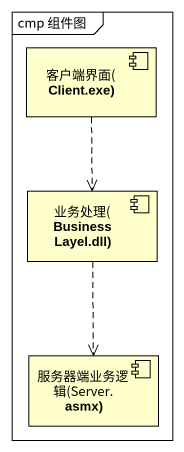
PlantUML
@startuml
mainframe cmp 组件图
component "客户端界面(Client.exe)" as 客户端界面_Client_exe
component "业务处理(BusinessLayel.dll)" as 业务处理_BusinessLayel_dll
component "服务器端业务逻辑(Server.asmx)" as 服务器端业务逻辑_Server_asmx
客户端界面_Client_exe ..> 业务处理_BusinessLayel_dll
业务处理_BusinessLayel_dll ..> 服务器端业务逻辑_Server_asmx
@enduml
